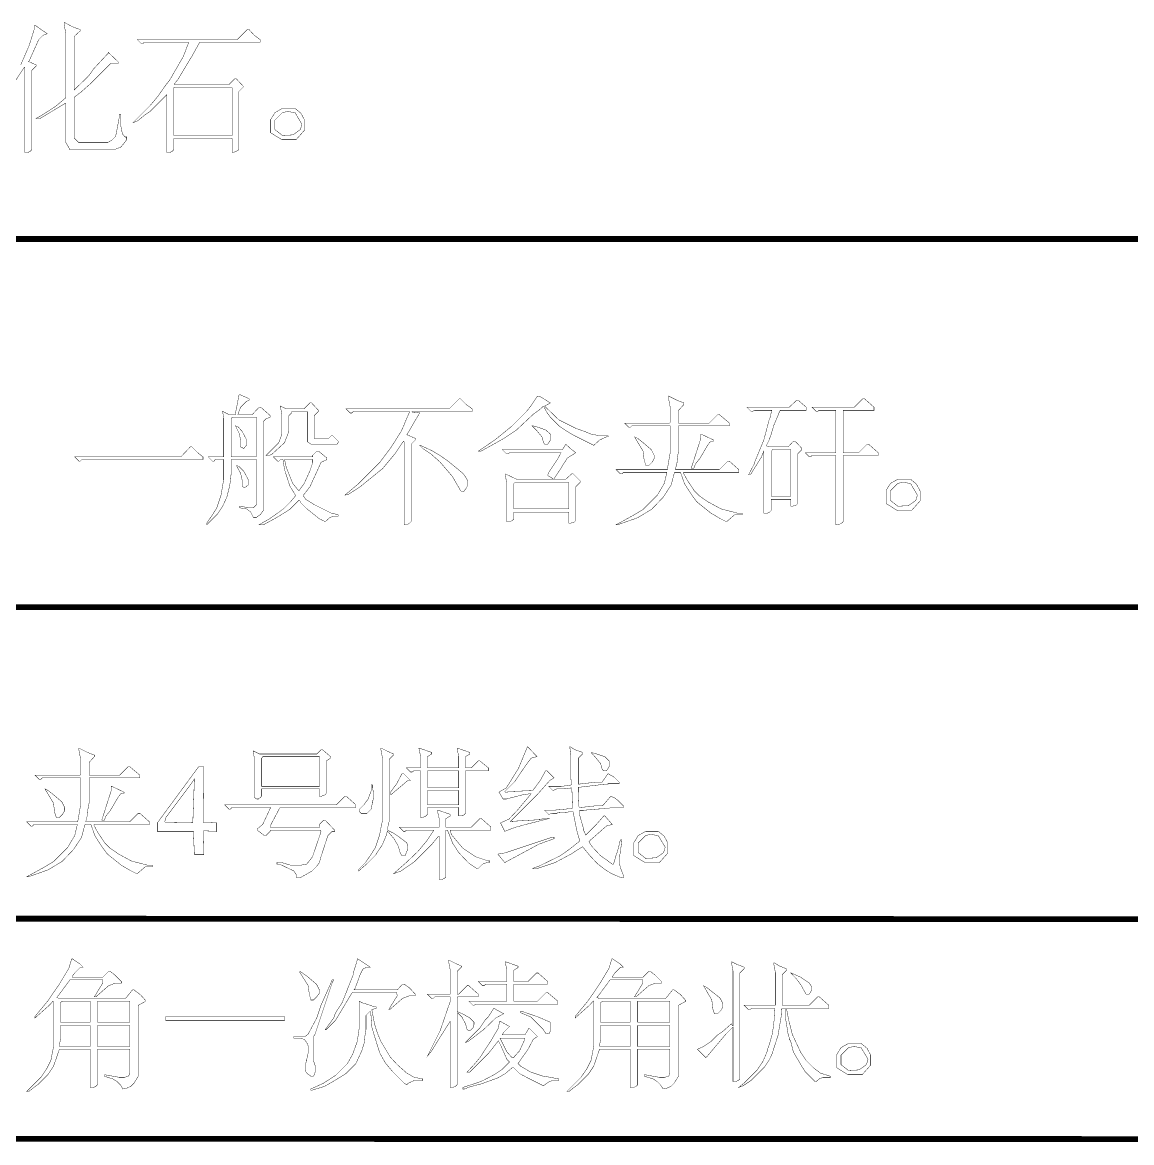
# Model space of a CAD drawing. Extents: x 94 to 452, y -72 to 1042.
# Drawn here: x 325.58 to 354.32, y 324.86 to 353.89 of the extents above; entities that cross this region are included whole.
import ezdxf

# ---------------------------------------------------------------- set-up
doc = ezdxf.new("R2010")
doc.units = 0
doc.header["$MEASUREMENT"] = 0
doc.layers.add('TREE_LAYER', color=7, linetype='Continuous')

msp = doc.modelspace()

# ---------------------------------------------------------------- linework, layer by layer
at = {"layer": 'TREE_LAYER'}
for points, const_width, elevation in [([(326.671365, 353.884721), (326.657639, 353.884721), (326.657639, 353.829819), (326.698816, 353.610211), (326.698816, 351.935701), (326.438031, 351.716093), (326.122345, 351.510211), (325.930188, 351.400407), (326.039992, 351.400407), (326.053718, 351.414133), (326.698816, 351.798446), (326.698816, 351.784721), (326.698816, 350.78276), (326.80862, 350.590603), (327.975286, 350.590603), (327.989012, 350.604329), (328.126267, 350.659231), (328.20862, 350.755309), (328.277247, 350.851388), (328.277247, 350.920015), (328.236071, 350.920015), (328.167443, 351.002368), (328.126267, 351.20825), (328.126267, 351.510211), (328.08509, 351.510211), (328.08509, 351.427858), (328.016463, 351.05727), (328.016463, 351.029819), (328.002737, 350.988642), (327.975286, 350.920015), (327.892933, 350.837662), (327.796855, 350.78276), (327.028228, 350.78276), (326.918424, 350.892564), (326.918424, 351.949427), (327.096855, 352.086682), (327.343914, 352.30629), (327.865482, 352.827858), (328.057639, 352.827858), (328.057639, 352.869035), (327.796855, 353.116093), (327.796855, 353.088642), (327.426267, 352.690603), (327.289012, 352.498446), (326.918424, 352.141584), (326.918424, 352.141584), (326.918424, 353.527858), (327.069404, 353.665113), (327.069404, 353.70629), (326.877247, 353.774917), (326.671365, 353.884721), (326.671365, 353.884721)], 0.01, 49), ([(325.312541, 352.251388), (325.628228, 352.73178), (325.641953, 352.718054), (325.641953, 350.521976), (325.724306, 350.521976), (325.779208, 350.549427), (325.820384, 350.590603), (325.820384, 352.649427), (325.930188, 352.759231), (325.930188, 352.786682), (325.751757, 352.869035), (325.738031, 352.869035), (325.724306, 352.869035), (325.751757, 352.896486), (325.998816, 353.445505), (326.10862, 353.555309), (326.218424, 353.596486), (325.902737, 353.816093), (325.902737, 353.816093)], 0.01, 49), ([(325.902737, 353.816093), (325.889012, 353.816093), (325.889012, 353.733741), (325.751757, 353.294525), (325.532149, 352.786682)], 0.01, 49), ([(331.447835, 353.70629), (331.406659, 353.70629), (331.145875, 353.445505), (328.551757, 353.445505), (328.661561, 353.335701), (328.702737, 353.335701), (328.730188, 353.376878), (329.883129, 353.376878), (329.883129, 353.363152), (329.745875, 353.00629), (329.389012, 352.388642), (329.279208, 352.251388), (329.100777, 351.990603), (328.881169, 351.729819), (328.441953, 351.290603), (328.551757, 351.33178), (328.771365, 351.510211), (328.881169, 351.578839), (329.320384, 352.018054), (329.320384, 352.018054), (329.320384, 350.521976), (329.402737, 350.521976), (329.457639, 350.549427), (329.498816, 350.590603), (329.498816, 350.878839), (329.512541, 350.892564), (330.994894, 350.892564), (331.00862, 350.878839), (331.00862, 350.521976), (331.049796, 350.521976), (331.145875, 350.563152), (331.187051, 350.590603), (331.187051, 352.100407), (331.296855, 352.210211), (331.296855, 352.237662), (331.118424, 352.429819), (331.077247, 352.429819), (330.926267, 352.278839), (329.526267, 352.278839), (329.512541, 352.292564), (329.60862, 352.416093), (329.938031, 352.965113), (329.965482, 353.00629), (330.171365, 353.376878), (331.736071, 353.376878), (331.736071, 353.445505), (331.58509, 353.555309), (331.447835, 353.70629), (331.447835, 353.70629)], 0.01, 49), ([(329.498816, 352.196486), (329.512541, 352.210211), (330.994894, 352.210211), (331.00862, 352.196486), (331.00862, 350.961191), (330.994894, 350.961191), (329.512541, 350.961191), (329.498816, 350.961191), (329.498816, 352.196486), (329.498816, 352.196486)], 0.01, 49), ([(332.641953, 351.661191), (332.312541, 351.661191), (332.120384, 351.551388), (332.01058, 351.372956), (332.01058, 351.029819), (332.298816, 350.851388), (332.669404, 350.851388), (332.889012, 351.098446), (332.889012, 351.359231), (332.792933, 351.537662), (332.641953, 351.661191), (332.641953, 351.661191)], 0.01, 49), ([(332.449796, 351.578839), (332.463522, 351.578839), (332.641953, 351.551388), (332.820384, 351.249427), (332.779208, 351.112172), (332.587051, 350.974917), (332.312541, 350.961191), (332.120384, 351.112172), (332.120384, 351.359231), (332.312541, 351.551388), (332.367443, 351.565113), (332.449796, 351.578839), (332.449796, 351.578839)], 0.01, 49), ([(221.22612, 348.278409), (399.22612, 348.278409)], 0.15, 178), ([(331.203771, 344.248944), (331.203771, 344.248944), (331.190045, 344.235219), (331.093967, 343.741101), (331.093967, 343.727376), (330.929261, 343.727376), (330.764555, 343.809729), (330.792006, 343.631297), (330.792006, 342.643062), (330.792006, 342.629336), (330.393967, 342.629336), (330.503771, 342.519532), (330.544947, 342.519532), (330.572398, 342.560709), (330.792006, 342.560709), (330.792006, 342.560709), (330.792006, 342.03914), (330.723379, 341.641101), (330.613575, 341.311689), (330.503771, 341.133258), (330.35279, 340.91365), (330.35279, 340.872474), (330.6273, 341.146983), (330.764555, 341.352866), (330.874359, 341.586199), (330.942987, 341.860709), (330.970438, 342.03914), (330.984163, 342.190121), (330.984163, 342.560709), (330.984163, 342.560709), (331.629261, 342.560709), (331.642987, 342.560709), (331.642987, 341.394042), (331.560634, 341.311689), (331.437104, 341.311689), (331.231222, 341.352866), (331.203771, 341.352866), (331.203771, 341.311689), (331.382202, 341.284238), (331.492006, 341.201885), (331.560634, 341.06463), (331.642987, 341.06463), (331.739065, 341.133258), (331.821418, 341.243062), (331.821418, 343.548944), (331.890045, 343.617572), (331.999849, 343.658748), (331.999849, 343.699925), (331.75279, 343.919532), (331.711614, 343.919532), (331.533183, 343.727376), (331.162594, 343.727376), (331.162594, 343.741101), (331.231222, 343.919532), (331.382202, 344.070513), (331.45083, 344.097964), (331.45083, 344.13914), (331.203771, 344.248944), (331.203771, 344.248944)], 0.01, 50), ([(333.070438, 344.029336), (333.029261, 344.029336), (332.878281, 343.878356), (332.411614, 343.878356), (332.260634, 343.946983), (332.30181, 343.71365), (332.30181, 343.219532), (332.219457, 342.999925), (331.890045, 342.670513), (331.972398, 342.670513), (332.041026, 342.697964), (332.370438, 342.999925), (332.480241, 343.28816), (332.480241, 343.699925), (332.548869, 343.768552), (332.562594, 343.809729), (332.946908, 343.809729), (332.960634, 343.796003), (332.960634, 343.041101), (332.960634, 343.027376), (333.056712, 342.958748), (333.729261, 342.958748), (333.756712, 342.999925), (333.756712, 343.041101), (333.619457, 343.178356), (333.578281, 343.178356), (333.509653, 343.109729), (333.139065, 343.109729), (333.139065, 343.109729), (333.139065, 343.699925), (333.248869, 343.809729), (333.248869, 343.837179), (333.070438, 344.029336), (333.070438, 344.029336)], 0.01, 50), ([(336.9273, 344.13914), (336.899849, 344.13914), (336.639065, 343.878356), (333.962594, 343.878356), (334.072398, 343.768552), (334.113575, 343.768552), (334.154751, 343.809729), (335.609653, 343.809729), (335.609653, 343.796003), (335.472398, 343.480317), (335.472398, 343.466591), (335.390045, 343.28816), (335.129261, 342.876395), (334.841026, 342.492081), (334.278281, 341.929336), (333.935143, 341.641101), (334.017496, 341.654827), (334.333183, 341.860709), (334.909653, 342.327376), (335.25279, 342.73914), (335.417496, 342.986199), (335.458673, 343.041101), (335.472398, 343.01365), (335.472398, 340.872474), (335.541026, 340.872474), (335.609653, 340.91365), (335.65083, 340.954827), (335.65083, 342.958748), (335.760634, 343.068552), (335.760634, 343.109729), (335.541026, 343.205807), (335.870438, 343.768552), (335.870438, 343.768552), (335.664555, 343.796003), (335.678281, 343.809729), (337.229261, 343.809729), (337.229261, 343.878356), (337.078281, 343.98816), (336.9273, 344.13914), (336.9273, 344.13914)], 0.01, 50), ([(338.972398, 344.207768), (338.931222, 344.207768), (338.917496, 344.194042), (338.780241, 343.98816), (338.642987, 343.809729), (338.258673, 343.425415), (337.819457, 343.068552), (337.393967, 342.780317), (337.462594, 342.780317), (337.860634, 342.999925), (338.05279, 343.109729), (338.382202, 343.329336), (338.821418, 343.741101), (338.862594, 343.768552), (338.958673, 343.837179), (339.082202, 343.946983), (339.178281, 343.768552), (339.260634, 343.658748), (339.493967, 343.425415), (339.699849, 343.28816), (339.864555, 343.192081), (340.386124, 342.931297), (340.537104, 343.068552), (340.715536, 343.150905), (340.756712, 343.150905), (340.756712, 343.178356), (340.523379, 343.178356), (340.344947, 343.219532), (340.317496, 343.219532), (340.15279, 343.28816), (339.919457, 343.370513), (339.480241, 343.590121), (339.109653, 343.946983), (339.260634, 344.029336), (338.972398, 344.207768), (338.972398, 344.207768)], 0.01, 50), ([(342.321418, 344.207768), (342.321418, 344.207768), (342.321418, 344.152866), (342.362594, 343.933258), (342.362594, 343.521493), (342.348869, 343.507768), (341.182202, 343.507768), (341.292006, 343.397964), (341.333183, 343.397964), (341.374359, 343.43914), (342.348869, 343.43914), (342.362594, 343.43914), (342.362594, 342.725415), (342.293967, 342.327376), (342.293967, 342.299925), (340.962594, 342.299925), (341.072398, 342.190121), (341.113575, 342.190121), (341.154751, 342.231297), (342.280241, 342.231297), (342.280241, 342.231297), (342.211614, 341.943062), (342.033183, 341.641101), (341.662594, 341.270513), (341.388085, 341.105807), (340.962594, 340.872474), (341.003771, 340.872474), (341.511614, 341.050905), (341.882202, 341.270513), (342.184163, 341.586199), (342.390045, 341.901885), (342.472398, 342.217572), (342.486124, 342.231297), (342.623379, 342.231297), (342.637104, 342.217572), (342.733183, 341.943062), (342.870438, 341.723454), (343.035143, 341.490121), (343.07632, 341.448944), (343.419457, 341.174434), (343.65279, 341.037179), (343.817496, 340.954827), (343.831222, 340.954827), (344.037104, 341.133258), (344.229261, 341.133258), (344.229261, 341.174434), (344.105732, 341.174434), (343.680241, 341.284238), (343.35083, 341.46267), (343.131222, 341.61365), (342.980241, 341.76463), (342.80181, 342.03914), (342.705732, 342.217572), (342.719457, 342.231297), (344.146908, 342.231297), (344.146908, 342.299925), (343.899849, 342.519532), (343.858673, 342.519532), (343.639065, 342.299925), (342.499849, 342.299925), (342.499849, 342.31365), (342.541026, 342.478356), (342.554751, 342.629336), (342.582202, 342.780317), (342.582202, 343.43914), (342.582202, 343.43914), (343.899849, 343.43914), (343.899849, 343.507768), (343.639065, 343.727376), (343.597888, 343.727376), (343.378281, 343.507768), (342.582202, 343.507768), (342.582202, 343.521493), (342.582202, 343.837179), (342.719457, 343.98816), (342.719457, 344.029336), (342.541026, 344.097964), (342.321418, 344.207768), (342.321418, 344.207768)], 0.01, 50), ([(345.684163, 344.097964), (345.642987, 344.097964), (345.45083, 343.919532), (344.35279, 343.919532), (344.462594, 343.809729), (344.503771, 343.809729), (344.544947, 343.837179), (344.997888, 343.837179), (344.997888, 343.837179), (344.984163, 343.782278), (344.942987, 343.603846), (344.929261, 343.590121), (344.860634, 343.329336), (344.805732, 343.123454), (344.792006, 343.068552), (344.558673, 342.505807), (344.544947, 342.450905), (344.393967, 342.16267), (344.393967, 342.16267), (344.435143, 342.16267), (344.448869, 342.176395), (344.723379, 342.615611), (344.792006, 342.780317), (344.792006, 342.780317), (344.792006, 341.174434), (344.888085, 341.174434), (344.942987, 341.201885), (344.984163, 341.243062), (344.984163, 341.531297), (344.984163, 341.531297), (345.492006, 341.531297), (345.492006, 341.531297), (345.492006, 341.352866), (345.533183, 341.352866), (345.629261, 341.380317), (345.670438, 341.421493), (345.670438, 342.711689), (345.780241, 342.821493), (345.780241, 342.848944), (345.60181, 343.041101), (345.560634, 343.041101), (345.423379, 342.890121), (344.929261, 342.890121), (344.860634, 342.917572), (344.860634, 342.931297), (344.942987, 343.096003), (344.942987, 343.109729), (344.997888, 343.260709), (344.997888, 343.274434), (345.05279, 343.452866), (345.162594, 343.71365), (345.162594, 343.727376), (345.217496, 343.837179), (345.890045, 343.837179), (345.890045, 343.919532), (345.684163, 344.097964), (345.684163, 344.097964)], 0.01, 50), ([(347.399849, 344.13914), (347.358673, 344.13914), (347.139065, 343.919532), (346.041026, 343.919532), (346.15083, 343.809729), (346.192006, 343.809729), (346.219457, 343.837179), (346.658673, 343.837179), (346.658673, 343.837179), (346.658673, 342.752866), (346.658673, 342.73914), (345.862594, 342.73914), (345.972398, 342.629336), (345.999849, 342.629336), (346.041026, 342.670513), (346.658673, 342.670513), (346.658673, 342.670513), (346.658673, 340.872474), (346.754751, 340.886199), (346.809653, 340.91365), (346.85083, 340.954827), (346.85083, 342.670513), (346.85083, 342.670513), (347.756712, 342.670513), (347.756712, 342.73914), (347.509653, 342.958748), (347.468477, 342.958748), (347.248869, 342.73914), (346.85083, 342.73914), (346.85083, 342.752866), (346.85083, 343.837179), (346.85083, 343.837179), (347.646908, 343.837179), (347.646908, 343.919532), (347.399849, 344.13914), (347.399849, 344.13914)], 0.01, 50), ([(331.011614, 343.658748), (331.011614, 343.658748), (331.629261, 343.658748), (331.642987, 343.658748), (331.642987, 342.643062), (331.629261, 342.629336), (330.984163, 342.629336), (330.984163, 342.643062), (330.984163, 343.617572), (331.011614, 343.658748), (331.011614, 343.658748)], 0.01, 50), ([(331.093967, 343.43914), (331.093967, 343.43914), (331.203771, 343.219532), (331.231222, 343.041101), (331.231222, 342.890121), (331.313575, 342.848944), (331.382202, 342.931297), (331.382202, 343.082278), (331.272398, 343.28816), (331.162594, 343.411689), (331.093967, 343.43914), (331.093967, 343.43914)], 0.01, 50), ([(338.793967, 343.43914), (338.780241, 343.43914), (338.903771, 343.315611), (339.041026, 343.150905), (339.082202, 342.999925), (339.109653, 342.958748), (339.192006, 342.958748), (339.260634, 343.068552), (339.260634, 343.219532), (339.137104, 343.329336), (338.944947, 343.397964), (338.890045, 343.411689), (338.793967, 343.43914), (338.793967, 343.43914)], 0.01, 50), ([(341.442987, 343.150905), (341.442987, 343.150905), (341.456712, 343.123454), (341.662594, 342.780317), (341.690045, 342.546983), (341.731222, 342.423454), (341.731222, 342.409729), (341.813575, 342.409729), (341.895928, 342.492081), (341.95083, 342.58816), (341.95083, 342.670513), (341.882202, 342.807768), (341.854751, 342.835219), (341.662594, 342.999925), (341.525339, 343.109729), (341.442987, 343.150905), (341.442987, 343.150905)], 0.01, 50), ([(343.172398, 343.219532), (343.158673, 343.219532), (343.158673, 343.109729), (342.911614, 342.341101), (342.980241, 342.341101), (343.021418, 342.450905), (343.131222, 342.58816), (343.35083, 342.958748), (343.419457, 343.041101), (343.488085, 343.041101), (343.488085, 343.068552), (343.172398, 343.219532), (343.172398, 343.219532)], 0.01, 50), ([(329.968477, 342.890121), (329.9273, 342.890121), (329.680241, 342.629336), (326.935143, 342.629336), (327.044947, 342.519532), (327.072398, 342.519532), (327.113575, 342.560709), (330.256712, 342.560709), (330.256712, 342.629336), (330.119457, 342.73914), (329.968477, 342.890121), (329.968477, 342.890121)], 0.01, 50), ([(335.884163, 342.931297), (335.870438, 342.931297), (335.95279, 342.848944), (336.158673, 342.711689), (336.392006, 342.505807), (336.721418, 342.121493), (336.9273, 341.76463), (336.968477, 341.723454), (337.009653, 341.723454), (337.078281, 341.819532), (337.119457, 341.901885), (337.119457, 342.011689), (337.009653, 342.190121), (336.611614, 342.519532), (336.392006, 342.670513), (336.213575, 342.780317), (335.980241, 342.890121), (335.884163, 342.931297), (335.884163, 342.931297)], 0.01, 50), ([(339.658673, 342.958748), (339.57632, 342.821493), (338.011614, 342.821493), (338.121418, 342.711689), (338.162594, 342.711689), (338.203771, 342.73914), (339.535143, 342.73914), (339.535143, 342.73914), (339.439065, 342.560709), (339.219457, 342.231297), (339.192006, 342.16267), (339.192006, 342.148944), (339.30181, 342.080317), (339.329261, 342.052866), (339.329261, 342.052866), (338.382202, 342.052866), (338.093967, 342.190121), (338.121418, 341.956787), (338.121418, 340.954827), (338.217496, 340.954827), (338.272398, 340.982278), (338.313575, 341.023454), (338.313575, 341.201885), (338.313575, 341.201885), (339.7273, 341.201885), (339.741026, 341.201885), (339.741026, 340.91365), (339.782202, 340.91365), (339.878281, 340.941101), (339.919457, 340.982278), (339.919457, 341.860709), (340.029261, 341.970513), (340.029261, 342.011689), (339.85083, 342.190121), (339.809653, 342.190121), (339.658673, 342.052866), (339.342987, 342.052866), (339.342987, 342.052866), (339.439065, 342.190121), (339.699849, 342.601885), (339.919457, 342.73914), (339.809653, 342.821493), (339.658673, 342.958748), (339.658673, 342.958748)], 0.01, 50), ([(345.011614, 342.807768), (345.011614, 342.821493), (345.492006, 342.821493), (345.492006, 342.807768), (345.492006, 341.61365), (345.492006, 341.61365), (344.984163, 341.61365), (344.984163, 341.61365), (344.984163, 342.780317), (345.011614, 342.807768), (345.011614, 342.807768)], 0.01, 50), ([(333.248869, 342.780317), (333.207692, 342.780317), (333.097888, 342.670513), (333.097888, 342.629336), (332.082202, 342.629336), (332.192006, 342.519532), (332.219457, 342.519532), (332.260634, 342.560709), (332.329261, 342.560709), (332.370438, 342.299925), (332.507692, 341.874434), (332.658673, 341.627376), (332.521418, 341.46267), (332.356712, 341.297964), (332.192006, 341.174434), (331.972398, 341.023454), (331.711614, 340.872474), (331.821418, 340.872474), (332.15083, 341.050905), (332.507692, 341.270513), (332.741026, 341.503846), (332.768477, 341.490121), (332.795928, 341.435219), (332.933183, 341.297964), (333.27632, 341.023454), (333.4273, 340.954827), (333.55083, 341.06463), (333.646908, 341.092081), (333.756712, 341.092081), (333.756712, 341.133258), (333.578281, 341.174434), (333.139065, 341.394042), (332.919457, 341.531297), (332.85083, 341.627376), (333.029261, 341.860709), (333.317496, 342.492081), (333.468477, 342.560709), (333.468477, 342.601885), (333.248869, 342.780317), (333.248869, 342.780317)], 0.01, 50), ([(332.370438, 342.560709), (332.370438, 342.560709), (333.097888, 342.560709), (333.097888, 342.560709), (333.097888, 342.478356), (333.029261, 342.272474), (332.960634, 342.121493), (332.878281, 341.943062), (332.741026, 341.750905), (332.603771, 341.915611), (332.57632, 341.956787), (332.411614, 342.368552), (332.370438, 342.560709), (332.370438, 342.560709)], 0.01, 50), ([(331.135143, 342.409729), (331.121418, 342.409729), (331.231222, 342.203846), (331.272398, 342.025415), (331.272398, 341.860709), (331.341026, 341.833258), (331.423379, 341.901885), (331.423379, 342.052866), (331.313575, 342.258748), (331.190045, 342.382278), (331.135143, 342.409729), (331.135143, 342.409729)], 0.01, 50), ([(338.341026, 341.970513), (338.341026, 341.970513), (339.7273, 341.970513), (339.741026, 341.970513), (339.741026, 341.284238), (339.7273, 341.284238), (338.313575, 341.284238), (338.313575, 341.284238), (338.313575, 341.943062), (338.341026, 341.970513), (338.341026, 341.970513)], 0.01, 50), ([(348.593967, 342.052866), (348.264555, 342.052866), (348.072398, 341.943062), (347.962594, 341.76463), (347.962594, 341.421493), (348.25083, 341.243062), (348.621418, 341.243062), (348.841026, 341.490121), (348.841026, 341.750905), (348.744947, 341.929336), (348.593967, 342.052866), (348.593967, 342.052866)], 0.01, 50), ([(348.40181, 341.970513), (348.415536, 341.970513), (348.593967, 341.943062), (348.772398, 341.641101), (348.731222, 341.503846), (348.539065, 341.366591), (348.264555, 341.352866), (348.072398, 341.503846), (348.072398, 341.750905), (348.264555, 341.943062), (348.319457, 341.956787), (348.40181, 341.970513), (348.40181, 341.970513)], 0.01, 50), ([(221.22612, 338.736577), (399.22612, 338.736577)], 0.15, 178), ([(327.041408, 335.083427), (327.041408, 335.083427), (327.041408, 335.028525), (327.082585, 334.808917), (327.082585, 334.397152), (327.068859, 334.383427), (325.902192, 334.383427), (326.011996, 334.273623), (326.053173, 334.273623), (326.094349, 334.314799), (327.068859, 334.314799), (327.082585, 334.314799), (327.082585, 333.601074), (327.013957, 333.203034), (327.013957, 333.175583), (325.682585, 333.175583), (325.792389, 333.06578), (325.833565, 333.06578), (325.874742, 333.106956), (327.000232, 333.106956), (327.000232, 333.106956), (326.931604, 332.818721), (326.753173, 332.51676), (326.382585, 332.146172), (326.108075, 331.981466), (325.682585, 331.748132), (325.723761, 331.748132), (326.231604, 331.926564), (326.602192, 332.146172), (326.904153, 332.461858), (327.110036, 332.777544), (327.192389, 333.093231), (327.206114, 333.106956), (327.343369, 333.106956), (327.357094, 333.093231), (327.453173, 332.818721), (327.590428, 332.599113), (327.755134, 332.36578), (327.79631, 332.324603), (328.139447, 332.050093), (328.372781, 331.912838), (328.537487, 331.830485), (328.551212, 331.830485), (328.757094, 332.008917), (328.949251, 332.008917), (328.949251, 332.050093), (328.825722, 332.050093), (328.400232, 332.159897), (328.07082, 332.338329), (327.851212, 332.489309), (327.700232, 332.640289), (327.5218, 332.914799), (327.425722, 333.093231), (327.439447, 333.106956), (328.866898, 333.106956), (328.866898, 333.175583), (328.61984, 333.395191), (328.578663, 333.395191), (328.359055, 333.175583), (327.21984, 333.175583), (327.21984, 333.189309), (327.261016, 333.354015), (327.274742, 333.504995), (327.302192, 333.655976), (327.302192, 334.314799), (327.302192, 334.314799), (328.61984, 334.314799), (328.61984, 334.383427), (328.359055, 334.603034), (328.317879, 334.603034), (328.098271, 334.383427), (327.302192, 334.383427), (327.302192, 334.397152), (327.302192, 334.712838), (327.439447, 334.863819), (327.439447, 334.904995), (327.261016, 334.973623), (327.041408, 335.083427), (327.041408, 335.083427)], 0.01, 51), ([(333.355134, 335.04225), (333.313957, 335.04225), (333.204153, 334.932446), (331.7218, 334.932446), (331.557094, 335.014799), (331.584545, 334.836368), (331.584545, 333.806956), (331.653173, 333.76578), (331.694349, 333.76578), (331.776702, 333.834407), (331.776702, 334.012838), (331.776702, 334.026564), (333.272781, 334.026564), (333.272781, 334.012838), (333.272781, 333.834407), (333.313957, 333.834407), (333.423761, 333.875583), (333.451212, 333.91676), (333.451212, 334.754015), (333.561016, 334.822642), (333.561016, 334.863819), (333.355134, 335.04225), (333.355134, 335.04225)], 0.01, 51), ([(334.878663, 335.083427), (334.864938, 335.083427), (334.864938, 335.055976), (334.906114, 334.836368), (334.906114, 333.203034), (334.851212, 332.94225), (334.837487, 332.846172), (334.727683, 332.51676), (334.617879, 332.338329), (334.466898, 332.118721), (334.288467, 331.940289), (334.288467, 331.899113), (334.5218, 332.104995), (334.727683, 332.310878), (334.906114, 332.585387), (335.015918, 332.846172), (335.029643, 332.928525), (335.057094, 332.914799), (335.208075, 332.736368), (335.317879, 332.544211), (335.372781, 332.352054), (335.413957, 332.297152), (335.49631, 332.297152), (335.564938, 332.475583), (335.564938, 332.557936), (335.537487, 332.626564), (335.510036, 332.654015), (335.34533, 332.777544), (335.180624, 332.887348), (335.043369, 332.955976), (335.043369, 333.024603), (335.084545, 333.203034), (335.084545, 334.795191), (335.194349, 334.904995), (335.194349, 334.932446), (335.015918, 335.014799), (334.878663, 335.083427), (334.878663, 335.083427)], 0.01, 51), ([(335.866898, 335.083427), (335.853173, 335.083427), (335.853173, 335.069701), (335.894349, 334.877544), (335.894349, 334.575583), (335.894349, 334.575583), (335.523761, 334.575583), (335.633565, 334.46578), (335.674742, 334.46578), (335.715918, 334.493231), (335.894349, 334.493231), (335.894349, 334.493231), (335.894349, 333.285387), (335.976702, 333.299113), (336.031604, 333.326564), (336.072781, 333.36774), (336.072781, 333.546172), (336.086506, 333.546172), (336.882585, 333.546172), (336.882585, 333.546172), (336.882585, 333.326564), (336.951212, 333.326564), (337.01984, 333.354015), (337.061016, 333.395191), (337.061016, 334.493231), (337.074742, 334.493231), (337.651212, 334.493231), (337.651212, 334.575583), (337.431604, 334.754015), (337.390428, 334.754015), (337.211996, 334.575583), (337.074742, 334.575583), (337.061016, 334.575583), (337.061016, 334.863819), (337.17082, 334.932446), (337.17082, 334.973623), (336.855134, 335.083427), (336.841408, 335.083427), (336.841408, 335.069701), (336.882585, 334.877544), (336.882585, 334.575583), (336.882585, 334.575583), (336.086506, 334.575583), (336.072781, 334.575583), (336.072781, 334.863819), (336.182585, 334.932446), (336.182585, 334.973623), (335.866898, 335.083427), (335.866898, 335.083427)], 0.01, 51), ([(338.666898, 335.124603), (338.433565, 334.561858), (338.255134, 334.273623), (338.117879, 334.054015), (337.925722, 333.944211), (338.035526, 333.76578), (338.117879, 333.76578), (338.543369, 333.875583), (338.735526, 333.903034), (338.762977, 333.903034), (338.406114, 333.477544), (338.186506, 333.244211), (337.966898, 333.148132), (338.076702, 332.928525), (338.364938, 333.038329), (338.433565, 333.052054), (338.515918, 333.079505), (339.215918, 333.257936), (338.982585, 333.244211), (338.982585, 333.230485), (338.749251, 333.21676), (338.749251, 333.21676), (338.515918, 333.203034), (338.515918, 333.203034), (338.282585, 333.189309), (338.282585, 333.175583), (338.227683, 333.175583), (338.227683, 333.189309), (338.927683, 333.889309), (339.243369, 334.246172), (339.353173, 334.314799), (339.174742, 334.493231), (339.133565, 334.493231), (338.99631, 334.246172), (338.804153, 333.985387), (338.159055, 333.957936), (338.159055, 333.944211), (338.090428, 333.944211), (338.076702, 333.957936), (338.337487, 334.218721), (338.625722, 334.644211), (338.749251, 334.808917), (338.790428, 334.836368), (338.913957, 334.863819), (338.666898, 335.124603), (338.666898, 335.124603)], 0.01, 51), ([(339.764938, 335.124603), (339.764938, 335.124603), (339.764938, 335.097152), (339.792389, 334.877544), (339.792389, 334.259897), (339.806114, 334.259897), (339.806114, 334.136368), (339.778663, 334.122642), (339.668859, 334.108917), (339.54533, 334.095191), (339.215918, 334.095191), (339.325722, 333.985387), (339.4218, 334.026564), (339.572781, 334.026564), (339.572781, 334.026564), (339.806114, 334.054015), (339.806114, 334.040289), (339.806114, 333.971662), (339.81984, 333.957936), (339.833565, 333.532446), (339.833565, 333.532446), (339.806114, 333.518721), (339.723761, 333.518721), (339.668859, 333.504995), (339.366898, 333.477544), (339.366898, 333.477544), (339.106114, 333.477544), (339.215918, 333.36774), (339.311996, 333.395191), (339.435526, 333.395191), (339.435526, 333.408917), (339.69631, 333.422642), (339.751212, 333.436368), (339.833565, 333.436368), (339.847291, 333.436368), (339.929643, 333.024603), (339.929643, 333.010878), (339.984545, 332.804995), (340.025722, 332.681466), (339.751212, 332.461858), (339.476702, 332.269701), (339.462977, 332.269701), (338.927683, 332.008917), (338.913957, 332.008917), (338.804153, 331.96774), (338.927683, 331.96774), (339.051212, 332.008917), (339.380624, 332.118721), (339.792389, 332.338329), (340.094349, 332.530485), (340.094349, 332.530485), (340.272781, 332.310878), (340.478663, 332.09127), (340.67082, 331.940289), (340.849251, 331.830485), (341.110036, 331.720682), (341.151212, 331.720682), (341.151212, 331.789309), (341.082585, 331.96774), (341.041408, 332.118721), (341.041408, 332.24225), (341.082585, 332.420682), (341.082585, 332.461858), (341.110036, 332.681466), (341.110036, 332.708917), (341.082585, 332.708917), (341.068859, 332.695191), (341.027683, 332.51676), (341.000232, 332.420682), (341.000232, 332.406956), (340.959055, 332.297152), (340.917879, 332.146172), (340.890428, 332.077544), (340.862977, 332.077544), (340.753173, 332.159897), (340.561016, 332.297152), (340.341408, 332.530485), (340.259055, 332.654015), (340.272781, 332.681466), (340.368859, 332.763819), (340.711996, 333.06578), (340.862977, 333.106956), (340.684545, 333.312838), (340.67082, 333.326564), (340.643369, 333.326564), (340.451212, 333.106956), (340.176702, 332.832446), (340.1218, 332.955976), (340.1218, 332.983427), (340.025722, 333.326564), (340.011996, 333.354015), (340.011996, 333.422642), (340.011996, 333.436368), (340.011996, 333.463819), (340.108075, 333.463819), (340.108075, 333.477544), (340.149251, 333.477544), (340.149251, 333.477544), (340.327683, 333.49127), (340.341408, 333.49127), (340.464938, 333.504995), (340.478663, 333.504995), (340.51984, 333.504995), (340.51984, 333.518721), (340.561016, 333.518721), (340.561016, 333.518721), (340.657094, 333.518721), (340.657094, 333.532446), (340.698271, 333.532446), (340.698271, 333.532446), (340.794349, 333.532446), (340.835526, 333.546172), (341.151212, 333.546172), (341.151212, 333.587348), (341.000232, 333.738329), (340.904153, 333.806956), (340.8218, 333.834407), (340.67082, 333.655976), (340.602192, 333.587348), (340.382585, 333.587348), (340.382585, 333.573623), (340.341408, 333.573623), (340.327683, 333.573623), (340.011996, 333.546172), (339.998271, 333.573623), (339.984545, 333.944211), (339.984545, 333.944211), (339.984545, 334.06774), (339.984545, 334.06774), (340.67082, 334.150093), (340.67082, 334.150093), (340.711996, 334.150093), (340.711996, 334.150093), (340.753173, 334.150093), (340.753173, 334.163819), (340.794349, 334.163819), (340.794349, 334.163819), (340.835526, 334.163819), (340.835526, 334.163819), (341.041408, 334.163819), (341.041408, 334.204995), (340.917879, 334.328525), (340.8218, 334.383427), (340.753173, 334.424603), (340.602192, 334.204995), (340.464938, 334.204995), (340.341408, 334.19127), (339.984545, 334.150093), (339.984545, 334.150093), (339.984545, 334.822642), (340.094349, 334.932446), (340.094349, 334.973623), (339.902192, 335.04225), (339.764938, 335.124603), (339.764938, 335.124603)], 0.01, 51), ([(340.327683, 334.973623), (340.313957, 334.973623), (340.423761, 334.850093), (340.561016, 334.685387), (340.602192, 334.534407), (340.643369, 334.493231), (340.711996, 334.493231), (340.780624, 334.603034), (340.780624, 334.754015), (340.67082, 334.863819), (340.464938, 334.932446), (340.410036, 334.946172), (340.327683, 334.973623), (340.327683, 334.973623)], 0.01, 51), ([(331.804153, 334.863819), (331.804153, 334.863819), (333.272781, 334.863819), (333.272781, 334.863819), (333.272781, 334.095191), (333.272781, 334.095191), (331.776702, 334.095191), (331.776702, 334.095191), (331.776702, 334.822642), (331.804153, 334.863819), (331.804153, 334.863819)], 0.01, 51), ([(330.280624, 334.603034), (330.143369, 334.603034), (329.072781, 333.148132), (329.072781, 332.928525), (330.006114, 332.928525), (330.033565, 332.324603), (330.280624, 332.324603), (330.266898, 332.94225), (330.610036, 332.928525), (330.610036, 333.148132), (330.266898, 333.161858), (330.280624, 334.603034), (330.280624, 334.603034)], 0.01, 51), ([(335.455134, 334.424603), (335.413957, 334.424603), (335.276702, 334.163819), (335.125722, 333.957936), (335.125722, 333.875583), (335.564938, 334.246172), (335.633565, 334.246172), (335.455134, 334.424603), (335.455134, 334.424603)], 0.01, 51), ([(336.072781, 334.493231), (336.086506, 334.493231), (336.882585, 334.493231), (336.882585, 334.493231), (336.882585, 334.06774), (336.882585, 334.054015), (336.086506, 334.054015), (336.072781, 334.06774), (336.072781, 334.493231), (336.072781, 334.493231)], 0.01, 51), ([(327.892389, 334.095191), (327.878663, 334.095191), (327.878663, 333.985387), (327.631604, 333.21676), (327.700232, 333.21676), (327.741408, 333.326564), (327.851212, 333.463819), (328.07082, 333.834407), (328.139447, 333.91676), (328.208075, 333.91676), (328.208075, 333.944211), (327.892389, 334.095191), (327.892389, 334.095191)], 0.01, 51), ([(329.951212, 334.163819), (330.033565, 334.287348), (329.992389, 333.161858), (329.292389, 333.148132), (329.264938, 333.175583), (329.292389, 333.285387), (329.951212, 334.163819), (329.951212, 334.163819)], 0.01, 51), ([(334.64533, 334.136368), (334.617879, 334.136368), (334.617879, 333.985387), (334.535526, 333.76578), (334.425722, 333.614799), (334.315918, 333.504995), (334.315918, 333.436368), (334.357094, 333.395191), (334.508075, 333.395191), (334.617879, 333.504995), (334.64533, 333.669701), (334.64533, 333.697152), (334.686506, 333.793231), (334.686506, 333.91676), (334.64533, 334.054015), (334.64533, 334.136368), (334.64533, 334.136368)], 0.01, 51), ([(326.162977, 334.026564), (326.162977, 334.026564), (326.176702, 333.999113), (326.382585, 333.655976), (326.410036, 333.422642), (326.451212, 333.299113), (326.451212, 333.285387), (326.533565, 333.285387), (326.615918, 333.36774), (326.67082, 333.463819), (326.67082, 333.546172), (326.602192, 333.683427), (326.574742, 333.710878), (326.382585, 333.875583), (326.24533, 333.985387), (326.162977, 334.026564), (326.162977, 334.026564)], 0.01, 51), ([(333.972781, 333.834407), (333.931604, 333.834407), (333.711996, 333.614799), (330.815918, 333.614799), (330.925722, 333.504995), (330.966898, 333.504995), (331.008075, 333.546172), (332.010036, 333.546172), (332.010036, 333.546172), (331.99631, 333.518721), (331.804153, 333.106956), (331.666898, 332.997152), (331.666898, 332.955976), (331.84533, 332.818721), (331.886506, 332.818721), (331.99631, 332.928525), (331.99631, 332.955976), (333.300232, 332.955976), (333.313957, 332.914799), (333.094349, 332.269701), (332.943369, 332.077544), (332.778663, 332.050093), (332.531604, 332.050093), (332.298271, 332.118721), (332.174742, 332.118721), (332.174742, 332.077544), (332.243369, 332.077544), (332.613957, 331.899113), (332.682585, 331.789309), (332.682585, 331.720682), (332.764938, 331.720682), (333.080624, 331.899113), (333.204153, 332.022642), (333.272781, 332.118721), (333.313957, 332.269701), (333.492389, 332.818721), (333.602192, 332.928525), (333.67082, 332.928525), (333.67082, 332.955976), (333.423761, 333.21676), (333.382585, 333.21676), (333.272781, 333.106956), (333.286506, 333.052054), (333.286506, 333.038329), (331.99631, 333.038329), (331.99631, 333.06578), (332.243369, 333.532446), (332.257094, 333.546172), (334.21984, 333.546172), (334.21984, 333.614799), (333.972781, 333.834407), (333.972781, 333.834407)], 0.01, 51), ([(336.072781, 333.985387), (336.086506, 333.985387), (336.882585, 333.985387), (336.882585, 333.985387), (336.882585, 333.628525), (336.882585, 333.614799), (336.086506, 333.614799), (336.072781, 333.628525), (336.072781, 333.985387), (336.072781, 333.985387)], 0.01, 51), ([(336.347291, 333.477544), (336.333565, 333.477544), (336.333565, 333.450093), (336.374742, 333.271662), (336.374742, 333.038329), (336.361016, 333.038329), (335.34533, 333.038329), (335.455134, 332.928525), (335.49631, 332.928525), (335.523761, 332.955976), (336.223761, 332.955976), (336.237487, 332.955976), (336.04533, 332.66774), (335.825722, 332.406956), (335.537487, 332.132446), (335.194349, 331.830485), (335.386506, 331.899113), (335.743369, 332.146172), (336.182585, 332.585387), (336.361016, 332.804995), (336.374742, 332.804995), (336.374742, 331.679505), (336.443369, 331.679505), (336.511996, 331.706956), (336.553173, 331.748132), (336.553173, 332.955976), (336.553173, 332.955976), (336.580624, 332.955976), (336.594349, 332.955976), (336.731604, 332.612838), (336.882585, 332.379505), (337.143369, 332.104995), (337.349251, 331.96774), (337.390428, 331.96774), (337.500232, 332.077544), (337.610036, 332.118721), (337.692389, 332.118721), (337.692389, 332.159897), (337.651212, 332.159897), (337.3218, 332.269701), (336.992389, 332.489309), (336.704153, 332.832446), (336.690428, 332.859897), (336.662977, 332.955976), (336.662977, 332.955976), (337.71984, 332.955976), (337.71984, 333.038329), (337.472781, 333.257936), (337.431604, 333.257936), (337.211996, 333.038329), (336.553173, 333.038329), (336.553173, 333.038329), (336.553173, 333.257936), (336.662977, 333.326564), (336.662977, 333.36774), (336.347291, 333.477544), (336.347291, 333.477544)], 0.01, 51), ([(339.353173, 332.777544), (339.311996, 332.777544), (338.117879, 332.379505), (338.090428, 332.379505), (338.062977, 332.36578), (337.898271, 332.338329), (338.076702, 332.118721), (338.968859, 332.599113), (339.353173, 332.736368), (339.353173, 332.777544), (339.353173, 332.777544)], 0.01, 51), ([(342.057094, 332.928525), (341.727683, 332.928525), (341.535526, 332.818721), (341.425722, 332.640289), (341.425722, 332.297152), (341.713957, 332.118721), (342.084545, 332.118721), (342.304153, 332.36578), (342.304153, 332.626564), (342.208075, 332.804995), (342.057094, 332.928525), (342.057094, 332.928525)], 0.01, 51), ([(341.864938, 332.846172), (341.878663, 332.846172), (342.057094, 332.818721), (342.235526, 332.51676), (342.194349, 332.379505), (342.002192, 332.24225), (341.727683, 332.228525), (341.535526, 332.379505), (341.535526, 332.626564), (341.727683, 332.818721), (341.782585, 332.832446), (341.864938, 332.846172), (341.864938, 332.846172)], 0.01, 51), ([(221.22612, 330.711939), (399.22612, 330.632555)], 0.15, 178.000018), ([(326.862977, 329.628857), (326.849251, 329.615131), (326.780624, 329.381798), (326.533565, 328.970033), (326.231604, 328.530818), (325.902192, 328.132778), (325.902192, 328.091602), (326.286506, 328.434739), (326.368859, 328.530818), (326.382585, 328.517092), (326.382585, 328.503367), (326.382585, 327.350425), (326.313957, 326.993563), (326.204153, 326.773955), (326.053173, 326.554347), (325.682585, 326.183759), (325.737487, 326.183759), (325.874742, 326.293563), (325.97082, 326.36219), (326.24533, 326.6367), (326.382585, 326.842582), (326.533565, 327.281798), (327.329643, 327.281798), (327.329643, 327.281798), (327.329643, 326.293563), (327.425722, 326.293563), (327.480624, 326.321014), (327.5218, 326.36219), (327.5218, 327.281798), (327.5218, 327.281798), (328.359055, 327.281798), (328.359055, 327.281798), (328.359055, 326.664151), (328.331604, 326.595523), (328.317879, 326.581798), (328.2218, 326.554347), (328.084545, 326.554347), (327.700232, 326.622974), (327.700232, 326.581798), (327.91984, 326.513171), (328.029643, 326.444543), (328.111996, 326.36219), (328.180624, 326.252386), (328.262977, 326.266112), (328.386506, 326.321014), (328.468859, 326.403367), (328.578663, 326.581798), (328.578663, 328.421014), (328.757094, 328.517092), (328.757094, 328.558269), (328.633565, 328.695523), (328.468859, 328.819053), (328.427683, 328.819053), (328.249251, 328.599445), (326.533565, 328.599445), (326.51984, 328.599445), (326.464938, 328.626896), (326.464938, 328.626896), (326.478663, 328.640622), (326.533565, 328.709249), (326.808075, 329.079837), (327.659055, 329.079837), (327.659055, 328.997484), (327.439447, 328.640622), (327.480624, 328.640622), (327.810036, 328.928857), (327.988467, 328.997484), (328.139447, 328.997484), (328.139447, 329.038661), (327.974742, 329.203367), (327.851212, 329.299445), (327.810036, 329.299445), (327.659055, 329.148465), (326.862977, 329.148465), (326.862977, 329.148465), (326.862977, 329.16219), (326.931604, 329.258269), (327.082585, 329.409249), (327.151212, 329.409249), (327.068859, 329.491602), (326.862977, 329.628857), (326.862977, 329.628857)], 0.01, 52), ([(334.261016, 329.628857), (334.261016, 329.615131), (334.21984, 329.477876), (334.151212, 329.258269), (334.151212, 329.217092), (333.862977, 328.489641), (333.684545, 328.215131), (333.643369, 328.091602), (333.423761, 327.789641), (333.451212, 327.789641), (333.684545, 328.022974), (333.849251, 328.297484), (334.123761, 328.750425), (335.276702, 328.750425), (335.290428, 328.668072), (335.07082, 328.31121), (335.098271, 328.31121), (335.427683, 328.599445), (335.606114, 328.668072), (335.757094, 328.668072), (335.757094, 328.709249), (335.606114, 328.873955), (335.468859, 328.970033), (335.427683, 328.970033), (335.290428, 328.819053), (334.178663, 328.819053), (334.164938, 328.819053), (334.192389, 328.846504), (334.329643, 329.217092), (334.398271, 329.354347), (334.411996, 329.368072), (334.508075, 329.409249), (334.590428, 329.409249), (334.261016, 329.628857), (334.261016, 329.628857)], 0.01, 52), ([(336.635526, 329.58768), (336.6218, 329.58768), (336.6218, 329.560229), (336.662977, 329.340622), (336.662977, 328.709249), (336.662977, 328.709249), (336.072781, 328.709249), (336.182585, 328.599445), (336.223761, 328.599445), (336.264938, 328.640622), (336.662977, 328.640622), (336.662977, 328.626896), (336.662977, 328.517092), (336.402192, 327.76219), (336.072781, 327.103367), (336.182585, 327.240622), (336.361016, 327.528857), (336.594349, 327.899445), (336.662977, 328.009249), (336.662977, 327.995523), (336.662977, 326.293563), (336.731604, 326.293563), (336.800232, 326.321014), (336.841408, 326.36219), (336.841408, 328.228857), (336.855134, 328.228857), (336.964938, 328.119053), (337.061016, 327.940622), (337.102192, 327.789641), (337.143369, 327.76219), (337.17082, 327.76219), (337.253173, 327.830818), (337.280624, 327.926896), (337.280624, 327.981798), (337.17082, 328.091602), (337.006114, 328.18768), (336.882585, 328.242582), (336.841408, 328.256308), (336.841408, 328.626896), (336.855134, 328.640622), (337.390428, 328.640622), (337.390428, 328.709249), (337.143369, 328.928857), (337.102192, 328.928857), (336.882585, 328.709249), (336.841408, 328.709249), (336.841408, 329.299445), (336.951212, 329.409249), (336.951212, 329.4367), (336.772781, 329.519053), (336.635526, 329.58768), (336.635526, 329.58768)], 0.01, 52), ([(338.104153, 329.546504), (338.090428, 329.546504), (338.090428, 329.532778), (338.131604, 329.340622), (338.131604, 329.038661), (338.117879, 329.038661), (337.390428, 329.038661), (337.500232, 328.928857), (337.541408, 328.928857), (337.582585, 328.970033), (338.117879, 328.970033), (338.131604, 328.956308), (338.131604, 328.530818), (338.117879, 328.530818), (337.143369, 328.530818), (337.253173, 328.421014), (337.280624, 328.421014), (337.3218, 328.448465), (339.449251, 328.448465), (339.449251, 328.530818), (339.188467, 328.750425), (339.147291, 328.750425), (338.927683, 328.530818), (338.310036, 328.530818), (338.310036, 328.530818), (338.310036, 328.956308), (338.310036, 328.970033), (339.188467, 328.970033), (339.188467, 329.038661), (338.941408, 329.258269), (338.900232, 329.258269), (338.680624, 329.038661), (338.310036, 329.038661), (338.310036, 329.038661), (338.310036, 329.326896), (338.41984, 329.395523), (338.41984, 329.4367), (338.104153, 329.546504), (338.104153, 329.546504)], 0.01, 52), ([(340.862977, 329.628857), (340.849251, 329.615131), (340.780624, 329.381798), (340.533565, 328.970033), (340.231604, 328.530818), (339.902192, 328.132778), (339.902192, 328.091602), (340.286506, 328.434739), (340.368859, 328.530818), (340.382585, 328.517092), (340.382585, 328.503367), (340.382585, 327.350425), (340.313957, 326.993563), (340.204153, 326.773955), (340.053173, 326.554347), (339.682585, 326.183759), (339.737487, 326.183759), (339.874742, 326.293563), (339.97082, 326.36219), (340.24533, 326.6367), (340.382585, 326.842582), (340.533565, 327.281798), (341.329643, 327.281798), (341.329643, 327.281798), (341.329643, 326.293563), (341.425722, 326.293563), (341.480624, 326.321014), (341.5218, 326.36219), (341.5218, 327.281798), (341.5218, 327.281798), (342.359055, 327.281798), (342.359055, 327.281798), (342.359055, 326.664151), (342.331604, 326.595523), (342.317879, 326.581798), (342.2218, 326.554347), (342.084545, 326.554347), (341.700232, 326.622974), (341.700232, 326.581798), (341.91984, 326.513171), (342.029643, 326.444543), (342.111996, 326.36219), (342.180624, 326.252386), (342.262977, 326.266112), (342.386506, 326.321014), (342.468859, 326.403367), (342.578663, 326.581798), (342.578663, 328.421014), (342.757094, 328.517092), (342.757094, 328.558269), (342.633565, 328.695523), (342.468859, 328.819053), (342.427683, 328.819053), (342.249251, 328.599445), (340.533565, 328.599445), (340.51984, 328.599445), (340.464938, 328.626896), (340.464938, 328.626896), (340.478663, 328.640622), (340.533565, 328.709249), (340.808075, 329.079837), (341.659055, 329.079837), (341.659055, 328.997484), (341.439447, 328.640622), (341.480624, 328.640622), (341.810036, 328.928857), (341.988467, 328.997484), (342.139447, 328.997484), (342.139447, 329.038661), (341.974742, 329.203367), (341.851212, 329.299445), (341.810036, 329.299445), (341.659055, 329.148465), (340.862977, 329.148465), (340.862977, 329.148465), (340.862977, 329.16219), (340.931604, 329.258269), (341.082585, 329.409249), (341.151212, 329.409249), (341.068859, 329.491602), (340.862977, 329.628857), (340.862977, 329.628857)], 0.01, 52), ([(343.964938, 329.546504), (343.951212, 329.546504), (343.951212, 329.532778), (343.992389, 329.313171), (343.992389, 327.88572), (343.992389, 327.88572), (343.978663, 327.88572), (343.951212, 327.940622), (343.717879, 327.734739), (343.594349, 327.652386), (343.429643, 327.48768), (343.223761, 327.350425), (343.072781, 327.281798), (343.292389, 327.06219), (343.813957, 327.679837), (343.992389, 327.858269), (343.992389, 327.858269), (343.992389, 326.444543), (344.061016, 326.444543), (344.129643, 326.471994), (344.17082, 326.513171), (344.17082, 329.258269), (344.280624, 329.368072), (344.280624, 329.409249), (344.102192, 329.477876), (343.964938, 329.546504), (343.964938, 329.546504)], 0.01, 52), ([(345.062977, 329.519053), (345.049251, 329.519053), (345.049251, 329.491602), (345.090428, 329.271994), (345.090428, 328.489641), (345.090428, 328.489641), (345.090428, 328.421014), (345.076702, 328.421014), (344.280624, 328.421014), (344.390428, 328.31121), (344.431604, 328.31121), (344.472781, 328.338661), (345.076702, 328.338661), (345.076702, 328.338661), (345.062977, 328.132778), (345.062977, 328.132778), (345.062977, 328.077876), (345.062977, 328.064151), (345.062977, 328.009249), (345.049251, 328.009249), (345.049251, 327.926896), (345.008075, 327.666112), (344.953173, 327.473955), (344.939447, 327.419053), (344.898271, 327.309249), (344.87082, 327.199445), (344.761016, 326.952386), (344.610036, 326.732778), (344.308075, 326.430818), (344.143369, 326.293563), (344.253173, 326.334739), (344.459055, 326.471994), (344.802192, 326.815131), (344.939447, 327.021014), (344.966898, 327.075916), (345.0218, 327.199445), (345.0218, 327.213171), (345.159055, 327.638661), (345.200232, 327.88572), (345.241408, 328.132778), (345.255134, 328.324935), (345.255134, 328.338661), (345.337487, 328.338661), (345.351212, 328.338661), (345.351212, 328.105327), (345.378663, 327.940622), (345.41984, 327.679837), (345.461016, 327.542582), (345.461016, 327.528857), (345.488467, 327.48768), (345.557094, 327.213171), (345.749251, 326.883759), (345.859055, 326.705327), (346.11984, 326.444543), (346.147291, 326.444543), (346.229643, 326.513171), (346.325722, 326.554347), (346.517879, 326.554347), (346.517879, 326.581798), (346.257094, 326.664151), (346.078663, 326.801406), (345.886506, 326.993563), (345.749251, 327.199445), (345.529643, 327.666112), (345.461016, 327.940622), (345.461016, 327.954347), (345.433565, 328.0367), (345.433565, 328.050425), (345.378663, 328.338661), (345.392389, 328.338661), (346.476702, 328.338661), (346.476702, 328.421014), (346.229643, 328.640622), (346.188467, 328.640622), (345.968859, 328.421014), (345.268859, 328.421014), (345.268859, 328.448465), (345.268859, 328.489641), (345.268859, 329.217092), (345.378663, 329.326896), (345.378663, 329.368072), (345.200232, 329.4367), (345.062977, 329.519053), (345.062977, 329.519053)], 0.01, 52), ([(332.764938, 329.299445), (332.764938, 329.299445), (332.764938, 329.271994), (332.984545, 328.928857), (333.011996, 328.695523), (333.053173, 328.571994), (333.053173, 328.558269), (333.1218, 328.558269), (333.204153, 328.640622), (333.272781, 328.7367), (333.272781, 328.819053), (333.204153, 328.956308), (333.176702, 328.983759), (332.984545, 329.148465), (332.833565, 329.258269), (332.764938, 329.299445), (332.764938, 329.299445)], 0.01, 52), ([(345.502192, 329.258269), (345.488467, 329.258269), (345.611996, 329.134739), (345.749251, 328.956308), (345.831604, 328.805327), (345.886506, 328.709249), (345.900232, 328.709249), (345.968859, 328.709249), (346.037487, 328.819053), (346.037487, 328.88768), (345.968859, 328.997484), (345.749251, 329.148465), (345.502192, 329.258269), (345.502192, 329.258269)], 0.01, 52), ([(333.643369, 329.079837), (333.602192, 329.079837), (333.588467, 329.038661), (333.313957, 328.421014), (333.204153, 328.091602), (332.984545, 327.679837), (332.902192, 327.61121), (332.613957, 327.61121), (332.613957, 327.570033), (332.723761, 327.570033), (332.874742, 327.542582), (332.943369, 327.460229), (332.984545, 327.364151), (332.984545, 327.199445), (332.943369, 327.007288), (332.943369, 326.979837), (332.902192, 326.883759), (332.902192, 326.732778), (332.943369, 326.664151), (333.053173, 326.581798), (333.1218, 326.581798), (333.162977, 326.691602), (333.162977, 326.856308), (333.1218, 326.979837), (333.1218, 327.61121), (333.162977, 327.679837), (333.602192, 328.997484), (333.643369, 329.079837), (333.643369, 329.079837)], 0.01, 52), ([(343.223761, 328.928857), (343.223761, 328.928857), (343.237487, 328.915131), (343.443369, 328.558269), (343.47082, 328.324935), (343.511996, 328.201406), (343.511996, 328.201406), (343.594349, 328.201406), (343.676702, 328.283759), (343.731604, 328.379837), (343.731604, 328.46219), (343.662977, 328.599445), (343.635526, 328.626896), (343.443369, 328.777876), (343.306114, 328.88768), (343.223761, 328.928857), (343.223761, 328.928857)], 0.01, 52), ([(326.602192, 328.517092), (326.602192, 328.530818), (327.329643, 328.530818), (327.329643, 328.517092), (327.329643, 327.981798), (327.329643, 327.981798), (326.574742, 327.981798), (326.561016, 327.981798), (326.561016, 328.489641), (326.602192, 328.517092), (326.602192, 328.517092)], 0.01, 52), ([(327.5218, 328.517092), (327.5218, 328.530818), (328.359055, 328.530818), (328.359055, 328.517092), (328.359055, 327.981798), (328.359055, 327.981798), (327.5218, 327.981798), (327.5218, 327.981798), (327.5218, 328.517092), (327.5218, 328.517092)], 0.01, 52), ([(334.302192, 328.530818), (334.302192, 328.530818), (334.302192, 327.817092), (334.288467, 327.693563), (334.261016, 327.542582), (334.261016, 327.501406), (334.137487, 327.158269), (334.000232, 326.91121), (333.698271, 326.609249), (333.382585, 326.403367), (333.053173, 326.252386), (333.053173, 326.224935), (333.094349, 326.224935), (333.410036, 326.321014), (333.739447, 326.513171), (333.959055, 326.650425), (334.21984, 326.91121), (334.37082, 327.240622), (334.439447, 327.460229), (334.453173, 327.624935), (334.480624, 327.789641), (334.480624, 328.160229), (334.590428, 328.270033), (334.604153, 328.242582), (334.631604, 327.858269), (334.700232, 327.624935), (334.837487, 327.18572), (334.974742, 326.938661), (335.166898, 326.705327), (335.468859, 326.403367), (335.537487, 326.36219), (335.578663, 326.403367), (335.729643, 326.471994), (335.949251, 326.471994), (335.949251, 326.513171), (335.729643, 326.554347), (335.537487, 326.664151), (335.290428, 326.883759), (335.111996, 327.075916), (334.864938, 327.48768), (334.768859, 327.721014), (334.700232, 327.940622), (334.631604, 328.31121), (334.741408, 328.338661), (334.741408, 328.379837), (334.700232, 328.379837), (334.549251, 328.434739), (334.37082, 328.489641), (334.302192, 328.530818), (334.302192, 328.530818)], 0.01, 52), ([(337.802192, 328.338661), (337.788467, 328.338661), (337.651212, 328.119053), (337.568859, 328.0367), (337.431604, 327.830818), (337.061016, 327.460229), (337.115918, 327.473955), (337.527683, 327.789641), (337.843369, 328.091602), (338.049251, 328.201406), (337.802192, 328.338661), (337.802192, 328.338661)], 0.01, 52), ([(340.602192, 328.517092), (340.602192, 328.530818), (341.329643, 328.530818), (341.329643, 328.517092), (341.329643, 327.981798), (341.329643, 327.981798), (340.574742, 327.981798), (340.561016, 327.981798), (340.561016, 328.489641), (340.602192, 328.517092), (340.602192, 328.517092)], 0.01, 52), ([(341.5218, 328.517092), (341.5218, 328.530818), (342.359055, 328.530818), (342.359055, 328.517092), (342.359055, 327.981798), (342.359055, 327.981798), (341.5218, 327.981798), (341.5218, 327.981798), (341.5218, 328.517092), (341.5218, 328.517092)], 0.01, 52), ([(332.366898, 328.132778), (329.292389, 328.132778), (329.292389, 328.105327), (329.292389, 328.022974), (331.872781, 328.022974), (332.366898, 328.022974), (332.366898, 328.077876), (332.366898, 328.132778)], 0.01, 52), ([(337.953173, 328.009249), (337.939447, 327.995523), (337.911996, 327.830818), (337.71984, 327.501406), (337.431604, 327.06219), (337.280624, 326.883759), (337.102192, 326.691602), (337.17082, 326.691602), (337.664938, 327.18572), (337.911996, 327.501406), (337.980624, 327.364151), (338.131604, 327.021014), (338.200232, 326.952386), (338.008075, 326.760229), (337.802192, 326.622974), (337.513957, 326.471994), (337.376702, 326.417092), (336.992389, 326.293563), (336.992389, 326.252386), (337.033565, 326.252386), (337.17082, 326.307288), (337.486506, 326.389641), (337.898271, 326.540622), (338.090428, 326.650425), (338.268859, 326.801406), (338.310036, 326.801406), (338.461016, 326.650425), (338.488467, 326.6367), (338.694349, 326.526896), (339.078663, 326.334739), (339.229643, 326.444543), (339.325722, 326.471994), (339.476702, 326.471994), (339.476702, 326.513171), (339.106114, 326.581798), (339.078663, 326.581798), (338.749251, 326.691602), (338.488467, 326.842582), (338.41984, 326.91121), (338.680624, 327.281798), (338.817879, 327.542582), (338.927683, 327.61121), (338.708075, 327.830818), (338.639447, 327.721014), (338.598271, 327.652386), (338.008075, 327.652386), (338.008075, 327.652386), (338.049251, 327.721014), (338.200232, 327.871994), (337.953173, 328.009249), (337.953173, 328.009249)], 0.01, 52), ([(338.502192, 328.270033), (338.488467, 328.270033), (338.488467, 328.228857), (338.749251, 328.119053), (339.078663, 327.789641), (339.147291, 327.679837), (339.229643, 327.693563), (339.257094, 327.748465), (339.257094, 327.981798), (338.941408, 328.119053), (338.502192, 328.270033), (338.502192, 328.270033)], 0.01, 52), ([(326.561016, 327.899445), (326.574742, 327.899445), (327.329643, 327.899445), (327.329643, 327.899445), (327.329643, 327.364151), (327.329643, 327.350425), (326.547291, 327.350425), (326.533565, 327.377876), (326.561016, 327.542582), (326.561016, 327.899445), (326.561016, 327.899445)], 0.01, 52), ([(327.5218, 327.899445), (327.5218, 327.899445), (328.359055, 327.899445), (328.359055, 327.899445), (328.359055, 327.364151), (328.359055, 327.350425), (327.5218, 327.350425), (327.5218, 327.364151), (327.5218, 327.899445), (327.5218, 327.899445)], 0.01, 52), ([(340.561016, 327.899445), (340.574742, 327.899445), (341.329643, 327.899445), (341.329643, 327.899445), (341.329643, 327.364151), (341.329643, 327.350425), (340.547291, 327.350425), (340.533565, 327.377876), (340.561016, 327.542582), (340.561016, 327.899445), (340.561016, 327.899445)], 0.01, 52), ([(341.5218, 327.899445), (341.5218, 327.899445), (342.359055, 327.899445), (342.359055, 327.899445), (342.359055, 327.364151), (342.359055, 327.350425), (341.5218, 327.350425), (341.5218, 327.364151), (341.5218, 327.899445), (341.5218, 327.899445)], 0.01, 52), ([(337.953173, 327.570033), (337.953173, 327.570033), (338.598271, 327.570033), (338.598271, 327.542582), (338.461016, 327.240622), (338.323761, 327.089641), (338.310036, 327.06219), (338.268859, 327.06219), (338.131604, 327.213171), (337.953173, 327.570033), (337.953173, 327.570033)], 0.01, 52), ([(347.313957, 327.432778), (346.984545, 327.432778), (346.792389, 327.322974), (346.682585, 327.144543), (346.682585, 326.801406), (346.97082, 326.622974), (347.341408, 326.622974), (347.561016, 326.870033), (347.561016, 327.130818), (347.464938, 327.309249), (347.313957, 327.432778), (347.313957, 327.432778)], 0.01, 52), ([(347.1218, 327.350425), (347.135526, 327.350425), (347.313957, 327.322974), (347.492389, 327.021014), (347.451212, 326.883759), (347.259055, 326.746504), (346.984545, 326.732778), (346.792389, 326.883759), (346.792389, 327.130818), (346.984545, 327.322974), (347.039447, 327.3367), (347.1218, 327.350425), (347.1218, 327.350425)], 0.01, 52), ([(221.22612, 324.977389), (449.22612, 324.938039)], 0.15, 228.000003)]:
    msp.add_lwpolyline(points, dxfattribs=dict(at, const_width=const_width, elevation=elevation))

doc.saveas('drawing.dxf')
